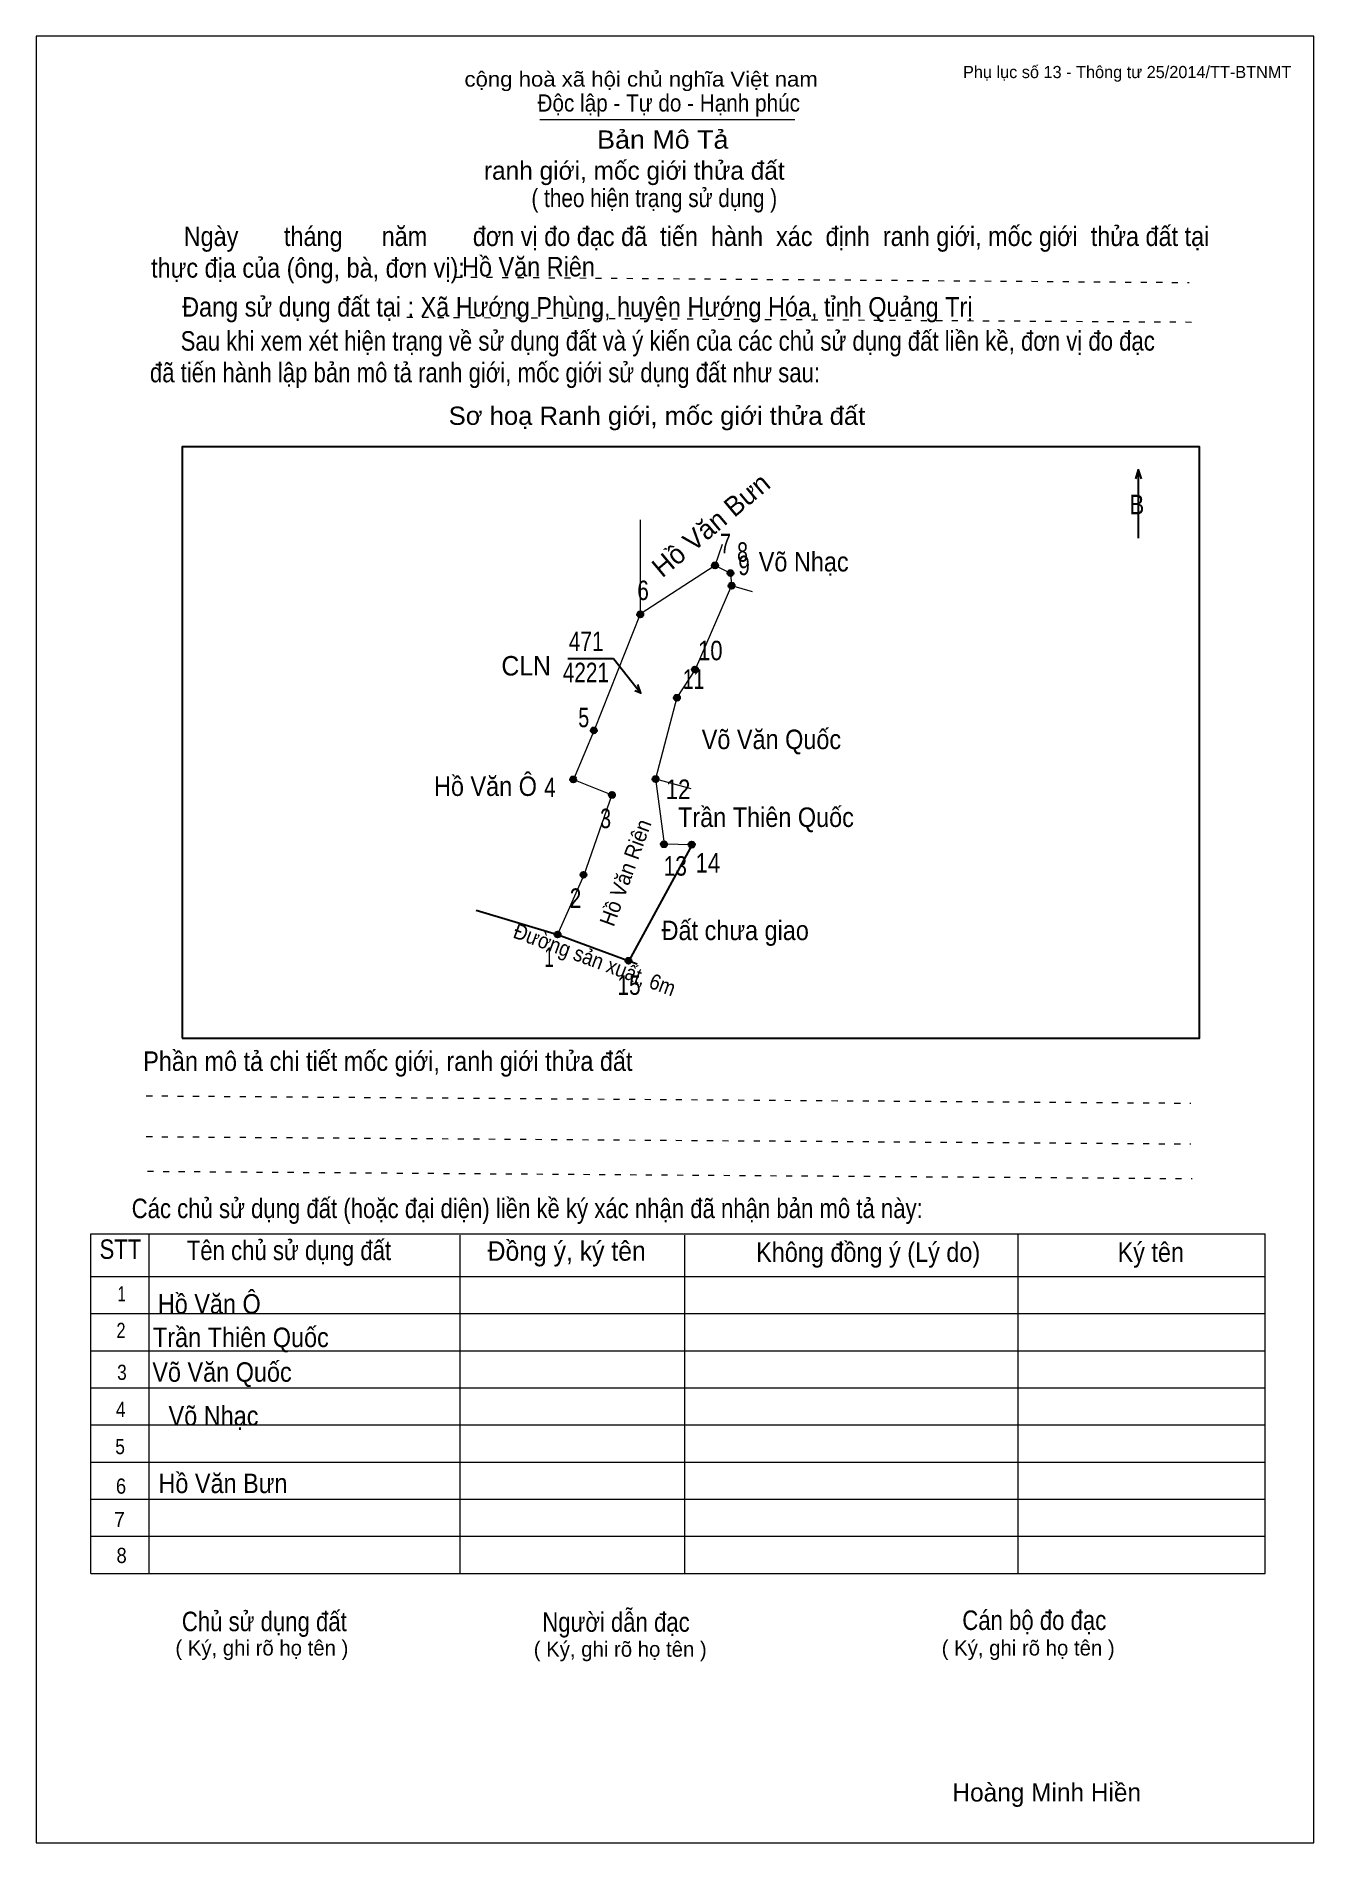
# Model space of a CAD drawing. Header units: centimetres. Extents: x 0 to 21, y 0 to 29.7.
import ezdxf
from ezdxf.enums import TextEntityAlignment as Align

# ---------------------------------------------------------------- set-up
doc = ezdxf.new("R2010")
doc.units = ezdxf.units.CM
doc.header["$LTSCALE"] = 0.13
doc.linetypes.add('DOTTED', pattern=[1.5, 0.3, -1.2])
for name, color, linetype, lineweight in [('1', 7, 'Continuous', 25), ('32', 7, 'Continuous', 25), ('33', 7, 'Continuous', 25), ('61', 7, 'Continuous', 13), ('62', 7, 'Continuous', 13)]:
    doc.layers.add(name, color=color, linetype=linetype, lineweight=lineweight)
for name, color, linetype in [('34', 7, 'Continuous'), ('45', 7, 'Continuous'), ('63', 7, 'Continuous')]:
    doc.layers.add(name, color=color, linetype=linetype)

msp = doc.modelspace()

# ---------------------------------------------------------------- hatches: boundary and pattern name
at = {"layer": '32'}
for points in [[(11.2081, 21, 1), (11.1081, 21, 1)], [(11.4624, 20.8728, 1), (11.3624, 20.8728, 1)], [(11.4802, 20.6655, 1), (11.3802, 20.6655, 1)], [(9.9788, 20.1946, 1), (9.8788, 20.1946, 1)], [(10.8766, 19.2883, 1), (10.7766, 19.2883, 1)], [(10.582, 18.8241, 1), (10.482, 18.8241, 1)], [(9.2158, 18.2871, 1), (9.1158, 18.2871, 1)], [(8.8767, 17.4817, 1), (8.7767, 17.4817, 1)], [(10.2306, 17.4863, 1), (10.1306, 17.4863, 1)], [(9.5125, 17.2273, 1), (9.4125, 17.2273, 1)], [(10.3675, 16.4152, 1), (10.2675, 16.4152, 1)], [(10.8236, 16.4092, 1), (10.7236, 16.4092, 1)], [(9.0462, 15.9133, 1), (8.9462, 15.9133, 1)], [(8.6198, 14.9319, 1), (8.5198, 14.9319, 1)], [(9.7855, 14.5, 1), (9.6855, 14.5, 1)]]:
    msp.add_hatch(color=256, dxfattribs=at).paths.add_polyline_path(points)

# ---------------------------------------------------------------- linework, layer by layer
at = {"layer": '1'}
msp.add_line((9.94, 18.9), (9.84, 18.94), dxfattribs=at)
at = {"layer": '1', "lineweight": 13}
msp.add_lwpolyline([(21, 0), (21, 29.7), (0, 29.7), (0, 0)], close=True, dxfattribs=at)
at = {"layer": '1'}
msp.add_lwpolyline([(9.49, 19.47), (9.94, 18.9), (9.89, 19.04)], dxfattribs=at)
at = {"layer": '32'}
for centre in [(11.1581, 21), (11.4124, 20.8728), (11.4302, 20.6655), (9.9288, 20.1946), (10.8266, 19.2883), (10.532, 18.8241), (9.1658, 18.2871), (8.8267, 17.4817), (10.1806, 17.4863), (9.4625, 17.2273), (10.3175, 16.4152), (10.7736, 16.4092), (8.9962, 15.9133), (8.5698, 14.9319), (9.7355, 14.5)]:
    msp.add_circle(centre, 0.05, dxfattribs=at)
at = {"layer": '33'}
msp.add_line((8.74, 19.47), (9.49, 19.47), dxfattribs=at)
at = {"layer": '61'}
for p, q in [((9.93, 21.75), (9.93, 20.2)), ((11.16, 21), (11.28, 21.35)), ((11.16, 21), (9.93, 20.2)), ((11.43, 20.67), (10.83, 19.29)), ((10.18, 17.49), (10.76, 17.33))]:
    msp.add_line(p, q, dxfattribs=at)
at = {"layer": '61', "lineweight": 25}
msp.add_line((10.78, 16.41), (9.74, 14.5), dxfattribs=at)
at = {"layer": '61'}
for points in [[(11.16, 21), (11.41, 20.87), (11.43, 20.67), (11.77, 20.57)], [(9.93, 20.2), (9.17, 18.29), (8.83, 17.48), (9.46, 17.23), (9, 15.91), (8.57, 14.93)], [(10.83, 19.29), (10.53, 18.83), (10.18, 17.49)], [(10.18, 17.49), (10.32, 16.42), (10.78, 16.41)]]:
    msp.add_lwpolyline(points, dxfattribs=at)
at = {"layer": '61', "lineweight": 25}
msp.add_lwpolyline([(7.23, 15.33), (8.57, 14.93), (9.74, 14.5), (9.88, 14.45)], dxfattribs=at)
at = {"layer": '62'}
for p, q in [((8.28, 28.33), (12.47, 28.33)), ((0.9, 10.01), (20.2, 10.01)), ((0.9, 4.43), (0.9, 10.01)), ((1.86, 4.43), (1.86, 10.01)), ((6.97, 4.43), (6.97, 9.99)), ((10.66, 4.43), (10.66, 9.99)), ((16.14, 4.43), (16.14, 10.01)), ((20.2, 4.43), (20.2, 10.01)), ((0.9, 9.31), (20.2, 9.31)), ((0.9, 8.7), (20.2, 8.7)), ((0.9, 8.09), (20.2, 8.09)), ((0.9, 7.48), (20.2, 7.48)), ((0.9, 6.87), (20.2, 6.87)), ((0.9, 6.26), (20.2, 6.26)), ((0.9, 5.65), (20.2, 5.65)), ((0.9, 5.04), (20.2, 5.04)), ((0.9, 4.43), (20.2, 4.43))]:
    msp.add_line(p, q, dxfattribs=at)
at = {"layer": '62', "linetype": 'DOTTED'}
for p, q in [((6.89, 25.74), (18.95, 25.65)), ((6.09, 25.08), (19.04, 25)), ((1.81, 12.28), (18.98, 12.16)), ((1.81, 11.61), (18.98, 11.49)), ((1.83, 11.04), (19, 10.92))]:
    msp.add_line(p, q, dxfattribs=at)
at = {"layer": '62', "lineweight": 25}
for p, q in [((18.11, 22.58), (18.11, 21.45)), ((18.11, 22.57), (18.07, 22.42)), ((18.11, 22.57), (18.16, 22.42))]:
    msp.add_line(p, q, dxfattribs=at)
msp.add_lwpolyline([(2.4, 13.23), (19.12, 13.23), (19.12, 22.95), (2.4, 22.95)], close=True, dxfattribs=at)

# ---------------------------------------------------------------- texts
at = {"layer": '32'}
for s, width, p in [('7', 0.75, (11.33, 21.2)), ('8', 0.75, (11.61, 21.06)), ('9', 0.8, (11.635, 20.84)), ('6', 0.8, (9.975, 20.43)), ('10', 0.85, (11.08, 19.44)), ('11', 0.75, (10.805, 18.97)), ('5', 0.75, (9, 18.34)), ('4', 0.8, (8.445, 17.19)), ('12', 0.85, (10.55, 17.16)), ('3', 0.75, (9.36, 16.68)), ('13', 0.8, (10.505, 15.9)), ('14', 0.85, (11.04, 15.95)), ('2', 0.8, (8.865, 15.37)), ('1', 0.65, (8.43, 14.4)), ('15', 0.8, (9.745, 13.94))]:
    msp.add_text(s, height=0.32, dxfattribs=dict(at, width=width)).set_placement(p, align=Align.CENTER)
at = {"layer": '33'}
msp.add_text('Hồ Văn Bưn', height=0.3199, rotation=40, dxfattribs=at).set_placement((11.1922, 21.5402), align=Align.CENTER)
for s, width, p in [('Võ Nhạc', 0.9, (12.615, 20.9)), ('471', 0.8, (9.04, 19.59)), ('4221', 0.8, (9.035, 19.08)), ('Võ Văn Quốc', 0.9, (12.085, 17.98)), ('Hồ Văn Ô', 0.9, (7.385, 17.21)), ('Trần Thiên Quốc', 0.9, (11.995, 16.7)), ('Đất chưa giao', 0.9, (11.49, 14.84)), ('Trần Thiên Quốc', 0.9, (3.365, 8.15)), ('Võ Văn Quốc', 0.9, (3.055, 7.58)), ('Võ Nhạc', 0.9, (2.915, 6.86))]:
    msp.add_text(s, height=0.32, dxfattribs=dict(at, width=width)).set_placement(p, align=Align.CENTER)
at = {"layer": '33', "width": 0.95}
msp.add_text('CLN', height=0.32, dxfattribs=at).set_placement((8.46, 19.19), align=Align.RIGHT)
at = {"layer": '34', "width": 0.9}
for s, p in [('Hồ Văn Riên', (7, 25.75)), ('Hồ Văn Ô', (2, 8.7)), ('Hồ Văn Bưn', (2.01, 5.75))]:
    msp.add_text(s, height=0.32, dxfattribs=at).set_placement(p)
at = {"layer": '45'}
for s, height, rotation, width, p in [('Hồ Văn Riên', 0.2542, 70, 0.95, (9.8054, 15.9065)), ('Đường sản xuất, 6m', 0.2543, 339.697, 0.9, (9.1359, 14.4005))]:
    msp.add_text(s, height=height, rotation=rotation, dxfattribs=dict(at, width=width)).set_placement(p, align=Align.CENTER)
at = {"layer": '62'}
for s, height, width, p in [('cộng hoà xã hội chủ nghĩa Việt nam', 0.2474, 1.1, (7.04, 28.87)), ('Độc lập - Tự do - Hạnh phúc', 0.2828, 0.9, (8.24, 28.46)), ('Bản Mô Tả', 0.3, 1.1, (9.22, 27.85)), ('( theo hiện trạng sử dụng )', 0.3, 0.85, (8.14, 26.89)), ('     Ngày       tháng      năm       đơn vị đo đạc đã  tiến  hành  xác  định  ranh giới, mốc giới  thửa đất tại ', 0.32, 0.9, (1.89, 26.25)), ('thực địa của (ông, bà, đơn vị): ', 0.32, 0.9, (1.89, 25.73)), ('Đang sử dụng đất tại : Xã Hướng Phùng, huyện Hướng Hóa, tỉnh Quảng Trị', 0.32, 0.9, (2.4, 25.09)), ('     Sau khi xem xét hiện trạng về sử dụng đất và ý kiến của các chủ sử dụng đất liền kề, đơn vị đo đạc ', 0.32, 0.85, (1.87, 24.53)), ('đã tiến hành lập bản mô tả ranh giới, mốc giới sử dụng đất như sau:', 0.32, 0.85, (1.87, 24.01)), ('Sơ hoạ Ranh giới, mốc giới thửa đất', 0.3, 1.05, (6.78, 23.31)), ('B', 0.32, 0.85, (17.97, 21.84)), ('Phần mô tả chi tiết mốc giới, ranh giới thửa đất ', 0.32, 0.9, (1.76, 12.69)), ('Các chủ sử dụng đất (hoặc đại diện) liền kề ký xác nhận đã nhận bản mô tả này:', 0.32, 0.85, (1.57, 10.27))]:
    msp.add_text(s, height=height, dxfattribs=dict(at, width=width)).set_placement(p)
msp.add_text('ranh giới, mốc giới thửa đất', height=0.3, dxfattribs=at).set_placement((7.36, 27.34))
for s, height, width, p in [('STT', 0.32, 0.85, (1.385, 9.6)), ('Tên chủ sử dụng đất', 0.32, 0.85, (4.155, 9.58)), ('Đồng ý, ký tên', 0.32, 0.95, (8.72, 9.57)), ('Không đồng ý (Lý do)', 0.32, 0.9, (13.675, 9.55)), ('Ký tên', 0.32, 0.9, (18.32, 9.55)), ('1', 0.25, 0.7, (1.405, 8.9)), ('2', 0.25, 0.8, (1.395, 8.3)), ('3', 0.25, 0.85, (1.41, 7.61)), ('4', 0.25, 0.85, (1.39, 7)), ('5', 0.25, 0.85, (1.38, 6.39)), ('6', 0.25, 0.9, (1.395, 5.74)), ('7', 0.25, 0.95, (1.37, 5.19)), ('8', 0.25, 0.9, (1.405, 4.6)), ('Người dẫn đạc', 0.32, 0.85, (9.53, 3.47)), ('Chủ sử dụng đất', 0.32, 0.85, (3.75, 3.48)), ('Cán bộ đo đạc', 0.32, 0.85, (16.405, 3.5))]:
    msp.add_text(s, height=height, dxfattribs=dict(at, width=width)).set_placement(p, align=Align.CENTER)
for p in [(3.71, 3.08), (9.6, 3.06), (16.305, 3.08)]:
    msp.add_text('( Ký, ghi rõ họ tên )', height=0.25, dxfattribs=at).set_placement(p, align=Align.CENTER)
at = {"layer": '63'}
msp.add_text('Phụ lục số 13 - Thông tư 25/2014/TT-BTNMT', height=0.2, dxfattribs=at).set_placement((20.63, 29.01), align=Align.RIGHT)
msp.add_text('Hoàng Minh Hiền', height=0.3, dxfattribs=at).set_placement((16.61, 0.68), align=Align.CENTER)

doc.saveas('drawing.dxf')
